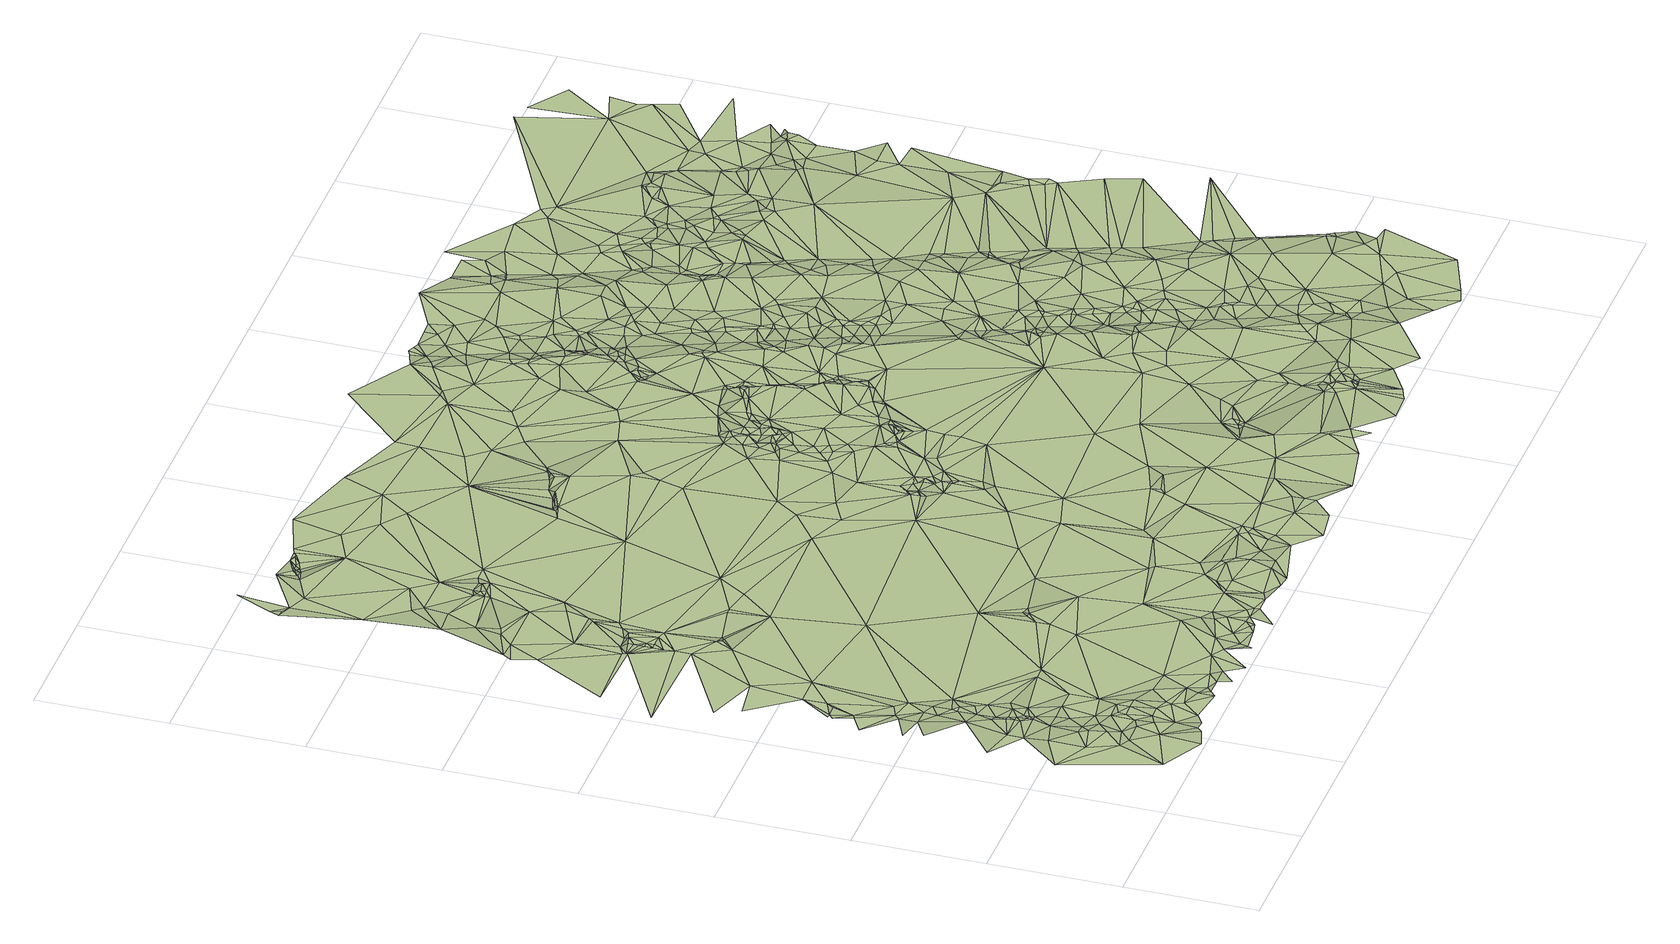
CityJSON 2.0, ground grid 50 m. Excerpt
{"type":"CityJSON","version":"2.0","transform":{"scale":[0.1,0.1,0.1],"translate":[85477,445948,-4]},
"CityObjects":{
"terrain1":{"type":"TINRelief","geometry":[{"type":"CompositeSurface","lod":"1","boundaries":[[[0,1,2]],[[3,2,1]],[[4,2,3]],[[0,5,1]],[[6,2,4]],[[7,8,0]],[[0,8,5]],[[9,3,1]],[[10,11,6]],[[4,3,12]],[[13,1,5]],[[14,12,3]],[[9,14,3]],[[7,15,8]],[[16,11,10]],[[13,9,1]],[[6,4,17]],[[4,12,17]],[[18,5,8]],[[13,5,18]],[[19,12,14]],[[20,8,15]],[[10,6,21]],[[22,14,9]],[[19,17,12]],[[13,22,9]],[[23,24,16]],[[19,14,22]],[[20,25,8]],[[26,6,17]],[[27,28,23]],[[18,8,29]],[[26,21,6]],[[16,10,30]],[[13,18,31]],[[8,25,29]],[[10,21,32]],[[10,32,33]],[[10,33,30]],[[34,17,19]],[[20,35,25]],[[13,36,22]],[[37,38,27]],[[37,39,38]],[[19,22,40]],[[18,29,31]],[[13,31,36]],[[26,17,41]],[[34,19,40]],[[23,16,42]],[[43,17,34]],[[44,21,26]],[[45,32,21]],[[41,17,43]],[[16,30,46]],[[45,21,44]],[[35,47,25]],[[48,29,25]],[[30,33,49]],[[50,33,32]],[[51,39,52]],[[27,23,53]],[[48,31,29]],[[44,26,54]],[[50,32,45]],[[22,36,40]],[[50,49,33]],[[55,51,52]],[[54,26,41]],[[46,30,49]],[[37,52,39]],[[23,42,53]],[[45,44,56]],[[42,16,57]],[[56,44,54]],[[37,27,53]],[[16,46,57]],[[58,31,48]],[[36,31,58]],[[48,25,59]],[[50,60,49]],[[50,45,60]],[[43,34,61]],[[62,55,52]],[[45,56,60]],[[34,40,61]],[[63,54,41]],[[37,64,52]],[[41,43,61]],[[36,58,65]],[[63,56,54]],[[47,66,25]],[[67,46,49]],[[42,57,68]],[[42,69,53]],[[70,71,55]],[[36,72,40]],[[58,48,73]],[[74,57,46]],[[42,68,69]],[[63,60,56]],[[37,53,75]],[[65,58,73]],[[67,49,60]],[[63,41,61]],[[36,65,72]],[[25,66,59]],[[76,62,52]],[[76,55,62]],[[74,68,57]],[[74,46,77]],[[76,52,64]],[[48,59,73]],[[37,75,64]],[[77,46,67]],[[75,53,69]],[[65,73,72]],[[70,55,76]],[[61,40,78]],[[63,79,60]],[[78,40,72]],[[47,80,66]],[[81,68,74]],[[81,69,68]],[[67,60,79]],[[81,74,77]],[[82,73,59]],[[81,77,67]],[[72,73,82]],[[83,59,66]],[[75,69,81]],[[84,80,47]],[[82,59,83]],[[63,61,85]],[[78,72,82]],[[70,86,87]],[[61,78,85]],[[88,76,64]],[[88,64,75]],[[89,83,66]],[[89,66,80]],[[82,83,90]],[[88,70,76]],[[84,91,80]],[[63,92,79]],[[78,82,90]],[[67,79,92]],[[81,67,92]],[[89,80,91]],[[63,85,92]],[[93,91,84]],[[89,90,83]],[[88,86,70]],[[93,94,91]],[[94,89,91]],[[95,78,90]],[[96,85,78]],[[97,98,86]],[[93,99,94]],[[95,90,89]],[[96,81,92]],[[94,100,89]],[[99,100,94]],[[96,92,85]],[[95,89,100]],[[101,102,103]],[[99,104,105]],[[101,97,102]],[[106,75,81]],[[88,107,86]],[[99,105,100]],[[108,109,110]],[[109,103,110]],[[106,88,75]],[[111,78,95]],[[111,96,78]],[[95,100,112]],[[105,112,100]],[[97,86,107]],[[105,113,112]],[[114,81,96]],[[115,116,108]],[[115,117,116]],[[113,118,112]],[[108,110,119]],[[120,110,103]],[[121,103,102]],[[122,103,121]],[[123,120,103]],[[115,108,119]],[[120,119,110]],[[124,103,122]],[[125,123,103]],[[125,103,124]],[[126,107,88]],[[102,97,127]],[[97,107,127]],[[122,121,128]],[[129,117,115]],[[95,112,130]],[[131,120,123]],[[121,102,132]],[[125,133,123]],[[124,122,134]],[[131,119,120]],[[133,135,123]],[[134,122,128]],[[125,124,134]],[[125,134,133]],[[131,123,135]],[[128,121,132]],[[127,107,136]],[[106,81,114]],[[112,118,137]],[[138,139,118]],[[136,107,140]],[[141,135,133]],[[142,102,127]],[[134,141,133]],[[134,128,132]],[[143,117,129]],[[131,135,141]],[[144,118,139]],[[132,102,142]],[[111,95,130]],[[106,126,88]],[[111,145,96]],[[127,136,140]],[[143,146,117]],[[134,132,141]],[[144,137,118]],[[131,141,147]],[[127,140,148]],[[131,149,119]],[[150,141,132]],[[145,151,96]],[[142,127,148]],[[150,147,141]],[[152,115,119]],[[150,132,142]],[[144,139,153]],[[126,140,107]],[[112,137,130]],[[131,147,149]],[[144,154,137]],[[143,129,155]],[[114,96,151]],[[156,147,150]],[[152,129,115]],[[156,150,142]],[[144,153,154]],[[157,119,149]],[[156,149,147]],[[126,148,140]],[[156,142,158]],[[152,155,129]],[[137,154,159]],[[142,148,160]],[[161,146,143]],[[162,119,157]],[[153,163,154]],[[156,158,149]],[[152,119,162]],[[164,154,163]],[[146,165,166]],[[157,149,158]],[[167,163,153]],[[137,168,130]],[[137,159,168]],[[169,143,155]],[[160,148,126]],[[164,170,154]],[[161,171,146]],[[159,154,170]],[[167,164,163]],[[146,171,165]],[[142,160,172]],[[166,173,174]],[[145,175,151]],[[111,130,176]],[[177,174,178]],[[179,157,158]],[[111,180,145]],[[167,181,164]],[[169,155,152]],[[114,151,182]],[[178,174,173]],[[182,151,175]],[[161,143,183]],[[164,181,170]],[[177,178,173]],[[172,160,126]],[[159,170,184]],[[168,159,184]],[[185,158,142]],[[162,157,179]],[[166,186,173]],[[187,181,188]],[[114,182,189]],[[182,175,189]],[[181,190,170]],[[176,130,168]],[[152,162,179]],[[184,170,190]],[[183,143,169]],[[145,180,175]],[[111,176,180]],[[165,191,166]],[[192,177,173]],[[161,193,171]],[[114,189,194]],[[189,175,194]],[[185,142,172]],[[176,168,184]],[[195,190,181]],[[195,181,187]],[[172,126,196]],[[191,186,166]],[[165,171,191]],[[161,183,193]],[[180,194,175]],[[197,195,187]],[[198,184,190]],[[199,152,179]],[[195,198,190]],[[199,169,152]],[[198,176,184]],[[183,169,200]],[[193,183,201]],[[193,202,171]],[[201,183,203]],[[114,194,204]],[[205,173,186]],[[203,183,200]],[[193,201,206]],[[197,198,195]],[[201,203,206]],[[191,171,202]],[[185,172,196]],[[106,207,126]],[[199,200,169]],[[203,200,208]],[[206,203,208]],[[193,206,202]],[[180,204,194]],[[209,179,158]],[[197,210,198]],[[206,208,211]],[[199,208,200]],[[206,211,202]],[[205,186,212]],[[197,213,210]],[[210,214,198]],[[215,199,179]],[[199,211,208]],[[216,176,198]],[[217,180,176]],[[218,106,114]],[[219,186,191]],[[199,220,211]],[[211,220,202]],[[221,198,214]],[[196,126,207]],[[210,222,214]],[[219,212,186]],[[185,209,158]],[[205,212,223]],[[219,191,202]],[[221,214,222]],[[215,220,199]],[[215,202,220]],[[216,198,221]],[[224,176,216]],[[225,114,204]],[[217,204,180]],[[212,226,223]],[[210,213,227]],[[205,223,228]],[[217,176,224]],[[210,227,222]],[[228,223,229]],[[223,226,229]],[[215,179,209]],[[219,226,212]],[[205,228,230]],[[228,229,231]],[[213,232,227]],[[231,229,226]],[[185,196,207]],[[228,231,233]],[[221,222,234]],[[231,226,235]],[[228,233,230]],[[216,221,234]],[[231,235,233]],[[219,235,226]],[[236,233,235]],[[237,236,235]],[[230,233,236]],[[224,216,238]],[[219,237,235]],[[232,239,227]],[[222,227,240]],[[230,236,241]],[[237,241,236]],[[216,242,238]],[[216,234,242]],[[222,240,234]],[[230,241,243]],[[237,243,241]],[[218,207,106]],[[219,244,237]],[[230,243,244]],[[237,244,243]],[[218,114,225]],[[245,219,202]],[[240,227,239]],[[215,246,202]],[[219,247,244]],[[242,234,248]],[[249,239,232]],[[234,240,248]],[[250,217,224]],[[251,204,217]],[[250,224,238]],[[240,239,252]],[[253,247,219]],[[248,240,252]],[[254,238,242]],[[251,225,204]],[[249,252,239]],[[254,242,248]],[[215,209,255]],[[185,207,256]],[[246,245,202]],[[245,253,219]],[[254,248,252]],[[251,217,250]],[[250,238,257]],[[249,258,252]],[[253,259,247]],[[257,238,254]],[[260,209,185]],[[258,261,252]],[[249,262,258]],[[249,263,262]],[[254,252,261]],[[185,256,264]],[[265,258,262]],[[251,250,266]],[[265,261,258]],[[215,255,267]],[[218,268,207]],[[269,225,251]],[[254,261,270]],[[218,225,269]],[[215,267,246]],[[257,254,270]],[[256,207,268]],[[265,270,261]],[[263,271,262]],[[255,209,272]],[[260,185,264]],[[266,250,273]],[[245,274,253]],[[265,262,271]],[[250,257,273]],[[274,259,253]],[[263,275,271]],[[273,257,270]],[[265,276,270]],[[277,251,266]],[[246,274,245]],[[255,272,278]],[[256,268,279]],[[265,271,276]],[[218,280,268]],[[278,272,281]],[[282,272,209]],[[269,251,277]],[[273,270,276]],[[281,272,283]],[[255,278,267]],[[284,218,269]],[[285,266,273]],[[264,256,279]],[[275,286,271]],[[268,280,279]],[[287,209,260]],[[218,288,289]],[[277,266,290]],[[281,283,291]],[[278,281,267]],[[218,289,280]],[[284,288,218]],[[283,272,292]],[[290,266,285]],[[246,267,274]],[[274,293,259]],[[286,294,271]],[[276,271,295]],[[282,209,287]],[[271,294,295]],[[283,292,291]],[[281,291,267]],[[296,269,277]],[[284,269,297]],[[297,269,296]],[[298,292,272]],[[291,292,299]],[[289,288,300]],[[301,280,289]],[[279,280,302]],[[303,264,279]],[[284,300,288]],[[286,304,294]],[[291,299,267]],[[301,289,300]],[[301,305,280]],[[276,295,306]],[[301,300,305]],[[307,280,305]],[[273,276,308]],[[306,295,294]],[[298,272,282]],[[290,285,309]],[[284,310,300]],[[284,297,311]],[[298,299,292]],[[300,312,305]],[[307,302,280]],[[303,279,302]],[[285,273,308]],[[312,307,305]],[[313,267,299]],[[284,311,314]],[[284,315,310]],[[304,306,294]],[[297,296,316]],[[284,314,315]],[[317,312,300]],[[317,300,310]],[[309,285,318]],[[276,306,319]],[[320,260,264]],[[311,297,321]],[[321,297,316]],[[298,322,299]],[[313,299,322]],[[290,309,318]],[[277,290,323]],[[311,324,314]],[[317,325,312]],[[312,326,307]],[[311,321,324]],[[326,302,307]],[[310,315,327]],[[314,324,328]],[[317,310,329]],[[276,319,308]],[[315,314,328]],[[310,327,329]],[[321,328,324]],[[312,325,326]],[[317,329,325]],[[313,330,267]],[[331,274,267]],[[332,264,303]],[[315,333,327]],[[334,282,287]],[[329,326,325]],[[298,335,322]],[[313,322,335]],[[329,327,333]],[[321,316,336]],[[331,293,274]],[[285,308,318]],[[315,328,336]],[[321,336,328]],[[329,333,326]],[[296,277,337]],[[315,336,333]],[[313,335,330]],[[320,264,332]],[[290,318,323]],[[298,338,335]],[[339,287,260]],[[330,335,338]],[[330,340,267]],[[304,341,306]],[[316,296,337]],[[333,342,326]],[[303,302,343]],[[319,306,341]],[[344,302,326]],[[333,336,342]],[[334,287,339]],[[340,345,267]],[[323,318,308]],[[331,267,345]],[[298,282,346]],[[332,303,347]],[[308,319,341]],[[336,316,337]],[[334,346,282]],[[320,339,260]],[[277,323,348]],[[330,338,340]],[[298,346,338]],[[336,349,342]],[[303,343,347]],[[304,350,341]],[[351,326,342]],[[343,302,344]],[[331,352,293]],[[353,332,347]],[[320,332,354]],[[337,277,348]],[[336,337,349]],[[351,344,326]],[[353,347,355]],[[355,347,356]],[[347,343,356]],[[338,357,340]],[[353,358,332]],[[332,358,354]],[[320,354,359]],[[334,339,346]],[[320,359,360]],[[308,341,361]],[[353,355,362]],[[355,356,363]],[[338,346,357]],[[320,360,339]],[[364,358,353]],[[365,356,343]],[[358,366,354]],[[362,355,363]],[[351,342,367]],[[349,368,342]],[[323,308,369]],[[364,353,362]],[[370,359,354]],[[365,363,356]],[[365,343,344]],[[366,370,354]],[[364,366,358]],[[360,359,371]],[[367,342,372]],[[370,371,359]],[[351,373,344]],[[344,373,374]],[[349,337,375]],[[351,367,373]],[[374,373,367]],[[370,376,371]],[[377,370,366]],[[350,378,341]],[[379,366,364]],[[360,371,380]],[[381,339,360]],[[364,362,382]],[[379,377,366]],[[372,342,383]],[[362,363,384]],[[376,380,371]],[[349,375,368]],[[357,385,340]],[[386,376,370]],[[374,367,387]],[[365,384,363]],[[386,370,377]],[[381,360,380]],[[381,388,339]],[[346,339,389]],[[388,389,339]],[[361,341,390]],[[369,308,361]],[[379,364,382]],[[342,368,383]],[[365,344,391]],[[367,372,387]],[[392,345,340]],[[344,374,391]],[[393,377,379]],[[394,380,376]],[[386,394,376]],[[392,331,345]],[[348,323,369]],[[393,386,377]],[[381,395,388]],[[341,396,390]],[[382,362,384]],[[350,397,378]],[[381,380,398]],[[395,389,388]],[[341,378,396]],[[393,379,382]],[[381,398,395]],[[393,399,386]],[[374,387,391]],[[400,357,346]],[[399,394,386]],[[401,398,380]],[[394,401,380]],[[372,402,387]],[[395,403,389]],[[365,391,384]],[[393,404,399]],[[393,382,404]],[[400,346,389]],[[361,390,405]],[[392,352,331]],[[399,406,394]],[[372,407,402]],[[408,395,398]],[[401,408,398]],[[372,383,407]],[[409,401,394]],[[387,402,410]],[[399,404,406]],[[387,410,411]],[[400,385,357]],[[406,409,394]],[[412,404,382]],[[387,411,413]],[[409,408,401]],[[397,414,378]],[[387,413,391]],[[397,415,414]],[[416,389,403]],[[402,417,410]],[[412,406,404]],[[392,340,385]],[[410,417,411]],[[418,382,384]],[[402,407,419]],[[395,416,403]],[[378,414,396]],[[412,409,406]],[[402,419,417]],[[418,412,382]],[[417,419,411]],[[420,361,405]],[[413,411,419]],[[407,383,421]],[[408,416,395]],[[405,390,422]],[[412,423,409]],[[407,421,419]],[[400,389,416]],[[409,424,408]],[[413,421,391]],[[413,419,421]],[[384,391,425]],[[418,423,412]],[[423,424,409]],[[369,361,420]],[[418,384,425]],[[405,422,426]],[[418,427,423]],[[421,428,391]],[[420,405,426]],[[423,427,424]],[[424,429,408]],[[400,430,385]],[[408,429,416]],[[431,422,390]],[[425,391,428]],[[418,432,427]],[[383,433,421]],[[432,424,427]],[[432,434,424]],[[424,434,429]],[[435,390,396]],[[436,426,422]],[[392,385,437]],[[438,352,392]],[[420,426,436]],[[433,428,421]],[[439,396,414]],[[436,422,431]],[[337,440,375]],[[425,428,441]],[[337,348,440]],[[436,431,442]],[[438,443,352]],[[429,444,416]],[[418,445,432]],[[420,436,446]],[[436,442,446]],[[400,416,447]],[[448,433,383]],[[435,431,390]],[[437,385,449]],[[375,440,368]],[[430,449,385]],[[432,445,434]],[[434,450,429]],[[400,447,430]],[[418,425,451]],[[441,428,452]],[[433,452,428]],[[440,383,368]],[[453,442,431]],[[420,446,453]],[[429,450,444]],[[348,369,454]],[[453,446,442]],[[444,447,416]],[[455,456,414]],[[434,445,450]],[[369,420,457]],[[433,458,452]],[[418,459,445]],[[448,458,433]],[[460,425,441]],[[439,435,396]],[[448,452,458]],[[461,420,453]],[[462,392,437]],[[439,414,456]],[[418,451,459]],[[441,452,463]],[[444,450,464]],[[438,392,465]],[[430,466,449]],[[440,448,383]],[[450,445,467]],[[451,425,468]],[[469,453,431]],[[444,470,447]],[[448,471,452]],[[430,447,472]],[[461,457,420]],[[468,425,460]],[[444,464,470]],[[430,472,466]],[[462,465,392]],[[473,437,449]],[[474,431,435]],[[450,467,475]],[[467,445,476]],[[477,456,455]],[[450,475,464]],[[460,441,463]],[[462,437,473]],[[445,478,476]],[[471,463,452]],[[445,459,478]],[[475,467,476]],[[469,431,474]],[[369,457,454]],[[479,461,453]],[[447,470,480]],[[481,464,475]],[[439,482,435]],[[475,476,483]],[[440,348,454]],[[480,470,464]],[[484,451,485]],[[459,451,484]],[[485,451,486]],[[476,478,487]],[[477,488,456]],[[481,475,483]],[[480,464,481]],[[439,456,482]],[[486,451,468]],[[483,476,487]],[[438,489,443]],[[478,459,490]],[[487,478,490]],[[471,491,463]],[[459,484,492]],[[493,435,482]],[[438,465,489]],[[484,485,494]],[[460,463,495]],[[488,496,456]],[[485,486,497]],[[490,459,498]],[[498,459,492]],[[448,499,471]],[[479,453,469]],[[472,447,500]],[[491,495,463]],[[492,484,494]],[[480,481,501]],[[485,497,494]],[[486,468,497]],[[481,483,501]],[[502,468,460]],[[501,483,487]],[[501,487,490]],[[496,503,456]],[[482,456,504]],[[493,505,435]],[[498,492,494]],[[479,457,461]],[[505,474,435]],[[460,495,506]],[[466,507,449]],[[462,508,465]],[[509,456,503]],[[493,482,504]],[[466,472,510]],[[497,468,511]],[[512,500,447]],[[511,468,502]],[[502,460,513]],[[491,514,495]],[[513,460,506]],[[504,456,509]],[[514,506,495]],[[496,515,503]],[[509,503,516]],[[493,504,517]],[[493,518,505]],[[503,515,516]],[[511,502,519]],[[471,499,491]],[[472,500,520]],[[518,474,505]],[[493,517,518]],[[502,513,519]],[[521,447,480]],[[494,497,522]],[[473,449,507]],[[504,509,523]],[[524,506,514]],[[490,498,525]],[[496,526,515]],[[472,520,510]],[[517,504,527]],[[497,511,522]],[[513,506,524]],[[509,516,528]],[[498,494,525]],[[440,499,448]],[[504,523,527]],[[520,500,529]],[[501,490,525]],[[528,516,515]],[[523,509,528]],[[462,473,530]],[[519,513,524]],[[491,499,514]],[[469,474,531]],[[529,500,532]],[[465,508,489]],[[533,474,518]],[[511,519,522]],[[512,532,500]],[[466,510,534]],[[520,529,510]],[[528,515,526]],[[517,533,518]],[[479,469,531]],[[512,447,521]],[[517,527,533]],[[519,524,522]],[[521,480,501]],[[527,523,535]],[[529,532,536]],[[462,537,508]],[[533,531,474]],[[524,514,499]],[[523,528,535]],[[512,536,532]],[[496,538,526]],[[466,534,507]],[[525,494,522]],[[529,536,510]],[[528,526,539]],[[533,527,535]],[[462,540,537]],[[535,528,539]],[[541,454,457]],[[542,457,479]],[[512,543,536]],[[462,530,540]],[[536,543,510]],[[473,507,544]],[[473,544,530]],[[538,539,526]],[[533,535,545]],[[521,501,525]],[[543,546,510]],[[542,479,531]],[[512,547,543]],[[535,539,548]],[[533,549,531]],[[541,457,542]],[[522,524,550]],[[489,508,551]],[[545,535,548]],[[546,534,510]],[[524,499,550]],[[538,548,539]],[[533,545,549]],[[537,552,508]],[[530,544,553]],[[554,440,454]],[[544,507,555]],[[547,546,543]],[[525,522,556]],[[512,557,547]],[[530,558,540]],[[551,508,552]],[[530,553,558]],[[545,548,549]],[[512,521,557]],[[544,555,553]],[[489,551,559]],[[534,560,507]],[[507,561,555]],[[562,454,541]],[[537,540,563]],[[546,564,534]],[[560,561,507]],[[547,565,546]],[[537,563,552]],[[564,566,534]],[[554,454,562]],[[521,525,567]],[[555,568,553]],[[489,559,569]],[[565,564,546]],[[534,566,560]],[[570,540,558]],[[551,552,559]],[[570,558,553]],[[561,568,555]],[[522,550,571]],[[440,572,499]],[[568,573,553]],[[522,574,556]],[[560,575,561]],[[541,542,576]],[[567,525,577]],[[525,556,577]],[[563,540,570]],[[550,499,578]],[[579,531,549]],[[557,521,580]],[[566,581,560]],[[570,553,573]],[[522,571,574]],[[582,566,564]],[[542,531,579]],[[565,582,564]],[[521,567,580]],[[562,541,576]],[[583,568,561]],[[538,584,548]],[[585,575,560]],[[575,583,561]],[[585,560,581]],[[547,586,565]],[[569,559,587]],[[557,580,588]],[[547,557,589]],[[590,575,585]],[[583,573,568]],[[584,549,548]],[[566,591,581]],[[588,580,567]],[[559,552,592]],[[590,583,575]],[[585,581,593]],[[594,440,554]],[[563,592,552]],[[595,584,538]],[[582,596,566]],[[590,585,597]],[[559,598,587]],[[586,582,565]],[[499,572,578]],[[597,585,593]],[[596,591,566]],[[593,581,591]],[[590,597,583]],[[556,599,577]],[[547,589,586]],[[556,600,599]],[[601,602,440]],[[557,588,589]],[[563,570,603]],[[559,604,598]],[[556,574,600]],[[601,440,605]],[[606,571,550]],[[559,592,604]],[[588,567,607]],[[570,573,608]],[[550,578,609]],[[610,596,582]],[[586,610,582]],[[606,550,609]],[[567,577,611]],[[612,554,562]],[[602,572,440]],[[563,603,592]],[[610,591,596]],[[583,613,573]],[[614,577,599]],[[615,599,600]],[[588,607,589]],[[594,605,440]],[[567,611,607]],[[576,542,616]],[[615,600,574]],[[597,593,617]],[[584,579,549]],[[597,617,583]],[[618,562,576]],[[570,619,603]],[[593,591,617]],[[571,620,574]],[[614,611,577]],[[606,609,621]],[[570,608,619]],[[613,608,573]],[[606,622,571]],[[614,599,623]],[[604,592,624]],[[586,625,610]],[[623,599,615]],[[610,626,591]],[[594,554,627]],[[628,609,578]],[[586,589,629]],[[630,542,579]],[[631,554,612]],[[606,621,622]],[[627,554,631]],[[615,574,620]],[[622,620,571]],[[583,632,613]],[[621,609,633]],[[617,632,583]],[[634,578,572]],[[604,624,635]],[[589,607,636]],[[603,637,592]],[[612,562,618]],[[601,638,602]],[[586,629,625]],[[601,605,639]],[[617,591,626]],[[634,640,578]],[[625,626,610]],[[641,619,608]],[[628,578,640]],[[607,611,642]],[[624,592,637]],[[641,608,613]],[[630,616,542]],[[595,643,584]],[[633,609,628]],[[622,621,633]],[[615,620,644]],[[645,629,589]],[[601,646,638]],[[601,639,646]],[[614,647,611]],[[648,603,619]],[[614,623,647]],[[645,589,636]],[[622,644,620]],[[618,576,649]],[[623,615,650]],[[602,651,572]],[[636,607,652]],[[576,616,649]],[[648,619,641]],[[652,607,642]],[[605,653,639]],[[594,654,605]],[[634,572,651]],[[615,644,655]],[[654,653,605]],[[635,624,656]],[[617,657,632]],[[617,626,657]],[[638,658,602]],[[642,611,647]],[[625,629,659]],[[584,660,579]],[[641,613,661]],[[662,612,618]],[[622,663,644]],[[664,637,603]],[[656,624,637]],[[630,579,665]],[[625,659,626]],[[648,664,603]],[[661,613,632]],[[602,666,651]],[[623,667,647]],[[602,668,666]],[[623,650,667]],[[622,633,669]],[[645,636,670]],[[602,658,668]],[[615,655,650]],[[671,638,646]],[[672,639,653]],[[639,671,646]],[[594,627,673]],[[665,579,660]],[[633,628,674]],[[645,675,629]],[[636,652,670]],[[661,632,657]],[[654,672,653]],[[648,641,661]],[[676,628,640]],[[677,654,594]],[[678,612,662]],[[631,612,678]],[[627,631,673]],[[679,655,644]],[[652,642,680]],[[671,681,638]],[[638,681,658]],[[662,618,682]],[[626,683,657]],[[684,640,634]],[[659,629,675]],[[685,679,644]],[[645,670,686]],[[672,671,639]],[[685,644,663]],[[642,647,680]],[[622,669,663]],[[659,683,626]],[[677,594,673]],[[684,634,651]],[[669,633,674]],[[645,686,675]],[[677,672,654]],[[670,652,687]],[[667,688,647]],[[680,647,688]],[[676,674,628]],[[630,665,689]],[[678,662,682]],[[690,667,650]],[[655,690,650]],[[661,657,691]],[[676,640,692]],[[652,680,693]],[[690,688,667]],[[618,649,694]],[[673,631,695]],[[631,678,695]],[[657,683,691]],[[618,694,682]],[[584,696,660]],[[686,670,687]],[[689,665,660]],[[584,643,696]],[[684,692,640]],[[697,649,616]],[[687,652,693]],[[680,688,693]],[[698,616,630]],[[699,651,666]],[[659,675,700]],[[699,666,668]],[[659,700,683]],[[655,701,690]],[[702,685,663]],[[669,674,703]],[[699,668,658]],[[702,663,669]],[[704,681,671]],[[699,658,681]],[[672,704,671]],[[705,655,679]],[[678,682,706]],[[707,674,676]],[[707,703,674]],[[702,669,703]],[[685,705,679]],[[697,616,708]],[[677,709,672]],[[682,694,706]],[[697,694,649]],[[630,689,710]],[[708,616,698]],[[684,651,699]],[[690,711,688]],[[677,673,712]],[[713,676,692]],[[705,701,655]],[[714,675,686]],[[707,676,713]],[[656,637,715]],[[686,687,716]],[[698,630,717]],[[707,713,703]],[[673,695,718]],[[693,688,711]],[[630,710,717]],[[687,693,719]],[[720,689,660]],[[695,678,721]],[[701,711,690]],[[714,700,675]],[[664,715,637]],[[722,685,702]],[[709,704,672]],[[723,683,700]],[[648,661,724]],[[725,678,706]],[[648,724,664]],[[699,681,726]],[[704,726,681]],[[677,712,709]],[[696,727,660]],[[722,705,685]],[[716,687,719]],[[714,686,716]],[[713,692,728]],[[729,706,694]],[[710,689,720]],[[712,673,730]],[[730,673,718]],[[684,731,692]],[[719,693,711]],[[696,643,732]],[[733,694,697]],[[691,683,734]],[[718,695,735]],[[660,727,736]],[[725,721,678]],[[720,660,736]],[[735,695,721]],[[684,699,737]],[[697,708,738]],[[723,700,714]],[[739,702,703]],[[740,701,705]],[[713,741,703]],[[661,691,742]],[[692,731,728]],[[740,711,701]],[[709,743,704]],[[708,698,744]],[[696,745,727]],[[725,706,729]],[[709,712,746]],[[729,694,733]],[[684,737,731]],[[723,734,683]],[[747,698,717]],[[748,749,643]],[[732,643,749]],[[709,746,743]],[[696,732,745]],[[743,726,704]],[[722,740,705]],[[712,730,750]],[[733,697,738]],[[730,718,750]],[[746,712,750]],[[751,717,710]],[[736,727,745]],[[718,735,752]],[[713,728,741]],[[722,702,739]],[[735,721,752]],[[738,708,744]],[[750,718,752]],[[737,699,753]],[[699,726,754]],[[710,720,755]],[[756,721,725]],[[739,703,741]],[[725,729,757]],[[756,752,721]],[[744,698,747]],[[758,711,740]],[[759,743,746]],[[664,724,715]],[[756,725,757]],[[759,726,743]],[[760,729,733]],[[720,736,761]],[[759,746,750]],[[699,754,753]],[[741,728,731]],[[747,717,762]],[[731,737,753]],[[762,717,751]],[[722,739,740]],[[736,745,763]],[[751,710,755]],[[661,742,724]],[[757,729,764]],[[742,691,734]],[[760,764,729]],[[765,745,732]],[[766,714,716]],[[756,757,764]],[[755,720,767]],[[768,716,719]],[[720,761,767]],[[733,738,769]],[[760,733,769]],[[758,740,739]],[[748,770,749]],[[771,750,752]],[[765,732,749]],[[761,736,763]],[[769,738,744]],[[723,714,772]],[[771,752,756]],[[773,719,711]],[[744,747,774]],[[760,769,764]],[[771,759,750]],[[765,763,745]],[[748,775,770]],[[747,762,774]],[[723,776,734]],[[762,751,777]],[[774,762,777]],[[778,754,726]],[[759,778,726]],[[779,711,758]],[[756,764,780]],[[781,731,753]],[[744,774,782]],[[741,731,781]],[[783,769,744]],[[751,755,784]],[[785,755,767]],[[764,769,783]],[[785,767,761]],[[771,756,780]],[[774,777,782]],[[723,772,776]],[[724,786,715]],[[785,761,763]],[[766,716,768]],[[766,772,714]],[[777,751,787]],[[788,749,770]],[[783,744,782]],[[742,734,776]],[[765,749,788]],[[789,770,775]],[[785,763,765]],[[758,739,790]],[[791,753,754]],[[768,719,773]],[[739,741,792]],[[780,764,783]],[[785,784,755]],[[742,793,724]],[[751,784,787]],[[794,759,771]],[[773,711,779]],[[782,777,787]],[[724,793,786]],[[795,715,786]],[[785,765,788]],[[794,778,759]],[[779,758,790]],[[741,781,792]],[[791,754,778]],[[742,776,796]],[[797,793,742]],[[781,753,798]],[[799,790,739]],[[780,783,800]],[[799,739,792]],[[789,801,770]],[[797,742,796]],[[802,784,785]],[[803,786,793]],[[804,776,772]],[[802,787,784]],[[766,768,805]],[[803,795,786]],[[791,798,753]],[[801,788,770]],[[766,806,772]],[[783,782,807]],[[771,780,808]],[[768,773,809]],[[804,796,776]],[[810,793,797]],[[803,793,811]],[[812,768,813]],[[814,811,793]],[[768,809,813]],[[766,805,806]],[[812,805,768]],[[803,815,795]],[[810,814,793]],[[800,783,807]],[[794,771,808]],[[810,797,796]],[[814,803,811]],[[773,816,809]],[[812,813,817]],[[812,817,805]],[[794,818,778]],[[813,809,816]],[[819,804,772]],[[792,781,798]],[[819,772,806]],[[804,810,796]],[[820,790,799]],[[817,813,816]],[[821,782,787]],[[773,779,822]],[[779,790,823]],[[824,780,800]],[[791,778,825]],[[826,805,817]],[[785,788,827]],[[828,799,792]],[[829,815,803]],[[805,830,806]],[[825,778,818]],[[820,799,831]],[[773,832,816]],[[833,803,814]],[[834,802,785]],[[835,819,806]],[[820,836,790]],[[837,805,826]],[[808,780,838]],[[821,787,802]],[[789,839,801]],[[817,816,840]],[[779,823,822]],[[830,835,806]],[[837,830,805]],[[828,831,799]],[[821,807,782]],[[826,817,840]],[[823,790,836]],[[773,822,832]],[[828,792,841]],[[824,838,780]],[[842,814,810]],[[794,843,818]],[[844,810,804]],[[845,798,791]],[[824,800,807]],[[846,792,798]],[[847,788,801]],[[794,808,843]],[[833,829,803]],[[816,832,840]],[[841,792,846]],[[848,804,819]],[[849,820,831]],[[825,818,850]],[[849,836,820]],[[791,825,851]],[[822,823,852]],[[853,819,835]],[[842,833,814]],[[854,845,791]],[[834,785,827]],[[832,822,855]],[[823,836,856]],[[849,831,828]],[[828,841,857]],[[822,852,855]],[[846,798,845]],[[830,853,835]],[[791,851,858]],[[852,823,856]],[[854,791,858]],[[844,842,810]],[[837,859,830]],[[824,807,860]],[[861,837,826]],[[847,827,788]],[[825,850,862]],[[844,804,848]],[[856,836,849]],[[841,846,857]],[[861,826,840]],[[850,818,863]],[[849,828,857]],[[821,802,834]],[[843,863,818]],[[821,860,807]],[[839,847,801]],[[864,808,838]],[[853,848,819]],[[825,862,865]],[[851,825,865]],[[864,843,808]],[[840,832,866]],[[867,838,824]],[[842,868,833]],[[846,845,869]],[[830,859,853]],[[869,845,854]],[[850,863,862]],[[824,860,870]],[[854,858,871]],[[851,865,872]],[[873,832,855]],[[873,855,852]],[[837,874,859]],[[851,875,858]],[[867,864,838]],[[862,876,865]],[[873,852,856]],[[861,874,837]],[[870,860,821]],[[869,854,871]],[[864,863,843]],[[851,872,875]],[[871,858,875]],[[872,865,877]],[[861,840,866]],[[844,848,878]],[[862,863,876]],[[877,865,876]],[[867,824,879]],[[872,877,875]],[[824,870,880]],[[853,881,848]],[[873,866,832]],[[881,878,848]],[[824,880,879]],[[853,859,882]],[[867,883,864]],[[864,884,863]],[[847,885,827]],[[876,863,886]],[[870,821,887]],[[853,882,881]],[[874,888,859]],[[884,886,863]],[[867,879,883]],[[883,884,864]],[[821,834,889]],[[888,882,859]],[[861,866,890]],[[844,891,842]],[[891,868,842]],[[892,856,849]],[[861,890,874]],[[834,827,893]],[[839,894,847]],[[895,873,856]],[[880,870,896]],[[897,881,882]],[[881,898,878]],[[847,899,885]],[[873,890,866]],[[887,821,900]],[[874,901,888]],[[870,887,896]],[[901,882,888]],[[821,902,900]],[[827,885,903]],[[821,889,902]],[[904,844,878]],[[897,898,881]],[[901,897,882]],[[905,849,857]],[[834,893,889]],[[905,857,846]],[[906,874,890]],[[893,827,903]],[[907,890,873]],[[847,894,899]],[[887,900,896]],[[874,908,901]],[[892,895,856]],[[909,900,902]],[[907,910,890]],[[895,907,873]],[[902,889,911]],[[912,897,901]],[[909,902,911]],[[913,846,869]],[[906,908,874]],[[904,891,844]],[[904,878,898]],[[885,899,914]],[[912,898,897]],[[915,890,910]],[[903,885,914]],[[913,869,871]],[[915,906,890]],[[913,871,875]],[[916,907,895]],[[911,889,917]],[[889,893,917]],[[912,901,908]],[[893,903,917]],[[918,875,877]],[[918,877,876]],[[919,917,903]],[[920,892,849]],[[919,903,914]],[[921,910,907]],[[918,876,886]],[[906,922,908]],[[892,916,895]],[[922,912,908]],[[921,907,916]],[[923,898,912]],[[924,915,910]],[[915,925,906]],[[925,922,906]],[[926,912,922]],[[905,920,849]],[[924,910,921]],[[884,927,886]],[[883,927,884]],[[892,921,916]],[[928,904,898]],[[923,912,926]],[[924,925,915]],[[879,929,883]],[[928,898,923]],[[880,930,879]],[[904,931,891]],[[880,896,930]],[[905,846,913]],[[932,924,921]],[[925,933,922]],[[933,926,922]],[[892,934,921]],[[935,896,900]],[[934,932,921]],[[936,925,924]],[[933,923,926]],[[928,931,904]],[[935,900,909]],[[936,924,932]],[[935,909,911]],[[920,934,892]],[[913,875,918]],[[936,933,925]],[[937,934,920]],[[938,932,934]],[[939,923,933]],[[938,936,932]],[[937,938,934]],[[918,886,940]],[[941,937,920]],[[928,923,942]],[[905,941,920]],[[943,933,936]],[[940,886,944]],[[939,933,945]],[[941,938,937]],[[927,944,886]],[[939,942,923]],[[946,936,938]],[[883,929,927]],[[946,943,936]],[[945,933,947]],[[879,930,929]],[[943,947,933]],[[946,938,941]],[[939,945,947]],[[939,947,948]],[[939,948,942]],[[905,913,949]],[[905,950,941]],[[951,928,942]],[[952,948,947]],[[946,953,943]],[[952,942,948]],[[943,954,947]],[[946,941,955]],[[913,918,956]],[[918,957,958]],[[918,940,957]],[[954,952,947]],[[905,949,959]],[[951,942,952]],[[956,918,958]],[[905,959,950]],[[943,960,954]],[[946,961,953]],[[953,960,943]],[[957,940,962]],[[962,940,944]],[[963,931,928]],[[946,964,961]],[[950,955,941]],[[927,965,944]],[[954,966,952]],[[962,944,965]],[[946,955,964]],[[949,913,967]],[[958,957,968]],[[951,952,966]],[[913,956,967]],[[957,962,968]],[[956,958,968]],[[960,966,954]],[[960,951,966]],[[969,953,961]],[[969,960,953]],[[970,961,964]],[[970,969,961]],[[970,964,955]],[[971,955,950]],[[972,959,949]],[[959,973,950]],[[974,928,951]],[[949,967,975]],[[971,950,973]],[[969,976,960]],[[977,951,960]],[[970,976,969]],[[978,970,955]],[[972,973,959]],[[956,968,979]],[[949,975,980]],[[971,978,955]],[[972,949,980]],[[967,956,979]],[[971,973,978]],[[976,977,960]],[[967,981,975]],[[972,982,973]],[[983,976,970]],[[983,970,978]],[[972,980,984]],[[981,980,975]],[[978,973,982]],[[974,963,928]],[[972,984,982]],[[976,985,977]],[[974,951,977]],[[978,982,986]],[[983,978,986]],[[983,985,976]],[[984,987,982]],[[988,986,982]],[[989,988,982]],[[989,982,987]],[[983,986,990]],[[990,986,988]],[[991,988,989]],[[985,992,977]],[[983,993,985]],[[974,977,992]],[[985,994,992]],[[974,992,995]],[[974,995,996]],[[974,997,998]]]}]}
},
"vertices":[
[251,90,32],[318,270,36],[138,450,30],[272,380,35],[275,520,33],[362,250,33],[275,610,27],[408,0,38],[432,160,33],[386,340,39],[273,670,29],[138,700,33],[341,430,46],[405,290,33],[361,400,45],[474,20,46],[297,830,36],[364,540,35],[450,250,37],[385,430,40],[498,40,42],[363,650,35],[427,380,36],[250,990,35],[160,940,44],[520,130,33],[386,610,35],[248,1060,34],[137,1010,45],[497,200,35],[342,750,35],[494,270,32],[363,670,35],[360,700,35],[430,490,35],[542,40,35],[500,360,31],[272,1080,31],[138,1170,35],[207,1210,35],[477,410,32],[410,610,31],[317,940,31],[431,540,32],[386,630,35],[387,670,31],[364,810,31],[588,70,32],[540,220,31],[365,740,31],[383,700,31],[180,1280,37],[229,1220,31],[320,990,31],[408,630,31],[206,1300,31],[407,650,31],[364,880,30],[521,310,31],[590,220,31],[432,700,34],[496,540,35],[249,1300,35],[453,650,35],[318,1100,35],[520,340,35],[632,180,31],[430,790,34],[364,900,35],[361,970,35],[273,1420,31],[184,1300,36],[562,360,38],[566,310,37],[386,880,35],[363,1060,31],[273,1330,31],[407,830,35],[588,430,31],[472,720,30],[654,140,31],[431,920,31],[610,310,36],[634,200,35],[724,50,33],[587,540,31],[296,1620,34],[139,1600,31],[383,1420,33],[747,160,32],[702,270,31],[724,110,35],[657,680,31],[743,70,36],[769,90,32],[794,260,35],[704,680,34],[432,1880,33],[94,1690,34],[812,70,33],[855,110,32],[1,1890,32],[432,1940,33],[361,2090,35],[833,20,32],[879,70,36],[791,1350,33],[499,1750,33],[229,2380,34],[72,2100,33],[356,2110,35],[952,630,34],[970,140,33],[926,0,36],[984,1000,33],[295,2500,33],[205,2470,34],[217,2500,39],[1017,110,34],[370,2290,34],[386,2110,1],[427,1980,32],[429,2020,32],[405,2110,4],[430,2050,32],[428,2070,32],[747,1690,29],[533,1820,33],[453,2020,31],[342,2550,39],[1150,310,34],[432,2140,11],[499,2020,32],[431,2090,32],[451,2050,32],[430,2110,32],[543,1800,33],[1083,160,33],[1060,20,32],[1077,40,24],[565,1800,27],[469,2120,31],[533,2010,32],[368,2650,32],[1084,70,25],[994,740,30],[313,2760,36],[477,2140,18],[596,1820,9],[522,2270,35],[496,2130,31],[993,790,30],[521,2500,31],[1174,50,22],[1130,110,32],[369,2560,42],[521,2160,28],[543,2290,32],[545,2180,33],[1197,200,34],[723,1840,33],[424,2770,30],[567,2380,31],[1196,70,29],[1218,90,32],[407,2900,29],[295,3040,32],[1219,60,23],[1197,250,30],[567,2660,32],[1219,160,35],[429,2860,34],[746,1840,32],[293,3310,30],[230,3330,35],[1036,830,32],[1220,470,30],[252,3370,29],[266,3330,29],[611,2400,35],[1194,700,30],[1260,90,24],[1017,830,32],[566,2680,32],[1242,220,30],[926,1930,31],[366,3280,31],[1308,70,31],[1240,0,23],[1055,860,20],[1287,110,32],[542,2950,29],[317,3510,30],[564,2720,31],[1081,850,21],[1308,90,31],[858,1820,29],[1375,70,30],[1375,220,28],[660,2690,30],[588,2680,40],[567,2710,36],[610,2860,30],[583,2700,39],[1264,880,28],[487,3420,28],[590,2730,33],[1262,1700,34],[632,2710,39],[1057,2320,30],[1421,90,23],[630,2720,39],[474,3330,32],[1489,50,23],[1396,220,25],[736,2740,29],[1465,320,30],[1444,520,29],[1490,1390,30],[656,3220,33],[678,2740,29],[1444,270,24],[1466,220,23],[512,3350,22],[1457,500,33],[1422,990,33],[547,3350,14],[1579,110,25],[523,3370,32],[541,3370,16],[584,3400,32],[561,3370,10],[1532,40,27],[567,3380,10],[1557,270,32],[570,3360,10],[585,3380,11],[595,3370,19],[1529,360,31],[1624,110,30],[1617,200,22],[608,3390,32],[1556,290,35],[620,3390,32],[632,3400,32],[902,3170,29],[996,3100,31],[657,3410,32],[1602,250,28],[1735,90,29],[1624,560,35],[1624,900,31],[1679,180,23],[792,3280,33],[1759,290,22],[1127,2590,30],[1399,1800,29],[1782,310,28],[1758,180,23],[838,3470,31],[1444,2230,29],[1778,260,23],[1782,160,28],[1825,0,32],[1461,1890,31],[1802,250,27],[1670,610,31],[1232,2950,30],[1416,1640,29],[1645,1100,29],[1803,290,29],[1938,140,30],[1197,2610,30],[1872,520,31],[1085,3220,30],[1961,20,29],[1960,270,32],[1779,940,31],[1172,2610,28],[1511,1690,32],[1646,1460,30],[1197,2630,18],[1467,2430,30],[1220,2630,19],[1691,1350,30],[1917,610,29],[2028,90,35],[1465,2320,32],[1646,1400,32],[1646,1420,31],[1938,670,29],[1263,2650,17],[1287,2650,30],[1151,3380,31],[2026,130,38],[2028,180,35],[1779,1190,34],[1757,1220,29],[1397,2630,30],[1308,2680,18],[1683,1440,24],[1668,1440,30],[1664,1660,28],[1692,1760,32],[2163,0,30],[1673,1480,24],[2118,270,36],[1689,1510,29],[2119,520,32],[1936,630,33],[1737,1400,29],[1758,1340,29],[1715,1470,29],[1376,2700,16],[1760,1350,28],[1759,1380,29],[1801,1240,29],[1737,1440,29],[2024,650,35],[2118,290,32],[1691,2070,32],[1782,1320,29],[1376,2680,31],[2072,720,30],[1764,1340,20],[1737,1460,21],[1758,1480,30],[1760,1400,18],[1780,1350,25],[1759,1440,29],[1421,2720,16],[1417,3190,31],[1714,1960,31],[1781,1420,29],[1488,2390,35],[1398,2700,30],[1819,1390,31],[2029,1300,30],[1441,2730,19],[1759,2180,32],[1470,2940,32],[2254,310,31],[1876,1480,33],[1844,1730,33],[1894,1670,35],[1406,3020,30],[1670,2540,28],[1759,1800,31],[2209,960,31],[1893,1440,31],[2366,40,32],[1915,1590,33],[1426,3280,29],[1781,1910,32],[1758,1990,32],[1801,1840,32],[1822,1800,32],[1561,2850,30],[1779,1980,37],[1759,2050,37],[1759,2110,39],[2328,470,31],[1825,1870,39],[1847,1820,39],[1814,1940,38],[1871,1760,39],[1798,2000,38],[1940,1600,39],[2050,1460,30],[2322,830,29],[1801,2020,39],[1781,2070,39],[1962,1600,29],[1916,1620,35],[1916,1640,39],[2050,1400,30],[1803,2070,29],[1827,2010,29],[2456,180,31],[1850,1980,39],[1823,2110,39],[1801,2160,39],[1888,1970,40],[2057,1530,31],[1940,1870,42],[1645,2900,30],[1848,2030,41],[1979,1620,40],[1782,2180,40],[1795,2210,34],[2390,360,32],[2024,1690,39],[1715,3180,28],[1869,2000,38],[1850,2070,29],[1827,2180,42],[2458,210,28],[2456,90,32],[1825,2140,39],[1871,2020,29],[1785,2570,30],[1849,2110,29],[2029,1600,30],[1820,2210,37],[1891,2020,39],[2345,470,27],[1894,2050,41],[2036,1570,30],[1872,2140,39],[1894,2090,29],[2019,1620,30],[2024,1640,45],[1914,2050,29],[2027,1660,49],[2492,110,44],[2510,40,29],[1914,2250,32],[2030,1630,29],[1940,2070,41],[2043,1640,39],[2447,570,6],[2061,1660,44],[2454,490,4],[1917,2090,30],[1934,2140,29],[2049,1840,39],[2435,500,2],[1937,2110,29],[2075,1710,39],[1938,2230,41],[1850,2600,33],[2473,490,6],[1960,2140,39],[2156,1710,40],[1962,2160,39],[2695,270,42],[2456,510,4],[1733,2950,29],[1759,3220,28],[2703,230,42],[2565,1260,30],[2120,1800,40],[2478,510,7],[1667,3530,31],[1984,2270,32],[2051,2180,38],[2479,540,10],[2027,2380,34],[2187,1730,30],[1917,2830,31],[2047,2200,39],[2164,2010,41],[2161,1760,40],[2546,560,18],[2637,920,28],[2672,0,7],[2748,170,42],[2614,740,31],[2164,1730,32],[2157,2110,42],[2231,1890,42],[2566,610,23],[1861,3130,29],[2249,1800,40],[2090,2270,36],[1783,3220,32],[1937,2740,27],[2094,2210,42],[2220,1960,42],[2725,410,32],[2090,2290,31],[2255,1780,31],[2050,2590,30],[1966,2920,31],[2725,360,30],[2096,2230,46],[2115,2200,41],[2771,0,18],[2138,2160,41],[2704,520,35],[2118,2290,29],[2117,2250,30],[2725,250,42],[2140,2230,29],[2181,2060,41],[2182,2020,41],[2207,1980,42],[2142,2180,30],[2789,10,20],[1916,3380,29],[2168,2140,30],[2276,1810,41],[2187,2080,30],[2745,270,42],[2198,2070,29],[2265,1850,42],[2817,20,24],[2231,1980,30],[2181,2110,31],[2388,1780,30],[2083,2570,20],[2165,2230,29],[2254,1930,30],[2768,170,42],[2768,250,41],[2747,310,30],[2277,1870,30],[2072,2880,29],[1925,3300,29],[2788,200,43],[2097,2630,31],[2253,1960,30],[2119,2540,31],[2276,1920,30],[2299,1820,30],[2808,180,31],[2793,180,42],[2771,270,30],[2770,300,32],[2273,1940,29],[2073,2590,25],[2271,2410,29],[2300,2000,29],[2795,220,30],[2298,1930,29],[2276,2200,29],[2824,180,30],[2791,260,32],[2814,200,31],[2097,2590,18],[2029,3040,29],[2770,460,35],[2096,2560,31],[2815,290,39],[2150,2700,30],[2836,250,34],[2120,2610,30],[1969,3190,29],[2926,90,30],[2850,210,30],[2028,3130,29],[2701,850,32],[2815,650,30],[2140,2610,30],[2047,2990,28],[2858,270,38],[2162,2670,26],[2187,2640,29],[2887,240,33],[2905,290,36],[2431,1980,29],[1962,3320,24],[2030,3260,15],[2075,2990,28],[2681,1080,32],[2097,2950,29],[2388,2160,29],[2276,2470,29],[2052,3060,28],[2008,3350,12],[2165,2810,28],[2129,2880,29],[2748,990,29],[2059,3220,13],[2186,2700,28],[2206,2680,28],[2183,2740,28],[2320,2380,27],[2119,2970,21],[2001,3410,10],[2114,3080,14],[2455,2030,28],[2657,1600,26],[2136,2990,16],[2455,2090,27],[2162,2860,27],[2792,880,32],[2388,2230,28],[2523,1870,29],[3014,400,28],[2297,2430,28],[2184,2810,23],[2231,2720,20],[2188,2900,15],[3065,290,29],[2185,2840,23],[2274,2700,14],[2025,3420,10],[2322,2430,22],[2346,2520,14],[2183,2860,18],[2238,2790,14],[2097,3310,11],[2206,2830,16],[2789,1280,27],[3017,20,30],[2252,2750,14],[2200,2860,12],[2050,3410,11],[2412,2200,28],[2411,2160,29],[2682,1350,29],[2681,1530,29],[2138,3240,12],[2069,3400,15],[2750,1330,29],[2500,1980,27],[2388,2410,14],[2210,3070,10],[2524,1910,28],[2260,2740,6],[2431,2320,13],[2860,1030,29],[2254,2990,11],[2434,2270,17],[2479,2180,15],[2952,850,30],[2299,2880,10],[2884,1010,29],[2204,3130,14],[2525,2090,14],[2524,1960,25],[2559,2000,15],[2455,2250,15],[2142,3350,20],[2344,2730,10],[2322,2860,14],[2813,1190,30],[2600,1910,14],[2367,2670,10],[3020,670,28],[2840,1170,27],[2276,2970,13],[2582,1960,14],[2682,1620,19],[2141,3400,22],[2434,2510,10],[2207,3310,25],[2746,1440,22],[2771,1370,28],[2612,1870,14],[2231,3080,15],[2478,2400,9],[3216,160,28],[2529,2090,11],[2388,2630,12],[2770,1390,28],[2524,2300,12],[2252,3170,22],[2965,900,25],[2547,2240,10],[2728,1600,14],[2457,2460,10],[2769,1350,28],[2792,1330,23],[2567,2190,10],[2186,3400,27],[2319,2900,16],[2766,1510,13],[2389,2740,21],[3128,430,27],[2341,2990,25],[2882,1030,29],[2612,2070,10],[2276,3220,26],[3063,450,29],[2738,1570,14],[2545,2250,12],[2758,1530,13],[2637,2020,12],[2455,2520,15],[2797,1400,14],[2819,1370,15],[2867,1260,14],[2658,1960,10],[2429,2720,23],[2680,1910,10],[2841,1330,14],[2907,1130,18],[2591,2130,10],[2499,2410,15],[2776,1480,14],[2930,1040,21],[2410,2810,24],[2772,1700,10],[2614,2090,15],[2450,2630,20],[2502,2520,20],[2545,2290,15],[3108,490,27],[2565,2250,17],[2367,2970,26],[2703,1860,11],[2544,2430,21],[2974,990,15],[2915,1150,14],[3198,330,23],[3013,900,15],[3063,790,14],[2839,1580,10],[2455,2740,27],[2614,2230,21],[2659,2050,20],[2660,2000,18],[2885,1430,10],[2659,2160,23],[2965,1030,14],[2683,1940,16],[3036,850,14],[2905,1370,10],[3131,610,15],[2636,2320,25],[2929,1320,11],[2727,1910,20],[2523,2700,24],[2368,3490,27],[2544,2610,24],[3087,720,14],[2950,1260,10],[2567,2470,25],[3178,520,14],[2997,1150,11],[2702,2140,26],[2502,2770,24],[2460,3220,25],[3018,1100,10],[2906,1460,18],[3221,360,17],[2771,1890,22],[3042,1050,11],[2949,1280,12],[2815,1840,25],[3262,310,14],[3064,1000,12],[2547,2880,23],[2974,1210,11],[3226,400,14],[2834,1710,19],[3087,940,11],[2771,2140,23],[2678,2270,25],[2816,1920,25],[2548,3040,25],[2928,1390,18],[3132,840,10],[3242,360,14],[2927,1370,17],[3154,800,10],[3333,70,26],[3311,230,21],[2973,1280,18],[3199,680,10],[2997,1210,18],[2883,1690,25],[2907,1620,23],[3222,610,10],[3039,1120,19],[3040,1080,17],[2703,2290,24],[2973,1420,23],[3060,1030,17],[3266,490,11],[3174,760,11],[3289,440,14],[3083,1080,20],[3333,340,14],[2681,2680,25],[3245,540,11],[2747,2570,25],[3131,990,20],[3376,180,25],[3064,1280,24],[2657,2860,23],[2793,2500,23],[3177,790,13],[3423,0,22],[2611,2880,27],[3200,740,13],[3064,1510,23],[2816,2410,24],[3153,1150,22],[2952,1910,23],[3242,810,22],[3173,1010,24],[3289,670,21],[3333,540,21],[2503,3270,23],[3289,740,23],[3445,290,23],[3491,20,21],[2884,2250,27],[3065,1730,24],[2972,2000,27],[2548,3230,21],[3152,1370,22],[2505,3420,18],[2660,3000,14],[2615,3060,17],[3041,1870,25],[2905,2160,25],[3243,1040,21],[3535,270,21],[3355,720,20],[2570,3290,13],[2684,2990,10],[2771,2660,19],[2745,2790,19],[3331,970,21],[3244,1330,23],[2793,2540,21],[2640,3090,11],[2572,3240,16],[2772,2590,22],[2790,2560,20],[2595,3240,12],[2528,3420,11],[2822,2540,11],[2798,2590,11],[3155,1530,24],[2753,2830,13],[2929,2230,23],[3469,860,22],[2904,2460,16],[2929,2360,18],[3354,1100,25],[3177,1580,22],[2814,2650,10],[3580,520,23],[3013,2110,19],[2638,3420,12],[2797,2770,10],[2974,2190,21],[2907,2500,12],[2662,3340,11],[3514,720,24],[2773,2800,13],[2949,2320,19],[2825,2680,15],[3289,1260,23],[3672,90,22],[2891,2540,12],[3019,2030,22],[2729,3290,16],[3266,1370,21],[2773,3110,11],[3109,1870,19],[3102,1980,11],[3622,360,23],[2831,2970,10],[3018,2230,12],[3195,1550,21],[3199,1660,17],[2949,2380,14],[2861,2900,11],[3154,1830,16],[2927,2450,10],[2978,2340,11],[3077,2050,10],[3175,1730,18],[2898,2800,14],[3393,990,25],[2957,2670,12],[3231,1550,12],[3310,1460,16],[3330,1370,16],[3217,1640,10],[2975,2620,10],[3355,1260,16],[2661,3490,17],[3169,1870,10],[3445,990,20],[3183,1820,11],[3222,1670,16],[3056,2520,14],[2954,2720,16],[3234,1710,11],[3287,1540,15],[3238,1670,15],[2863,2990,16],[3409,1240,10],[3435,1170,10],[2887,2920,16],[2932,2840,11],[3400,1280,11],[3356,1390,13],[3670,430,25],[3327,1490,11],[3513,970,16],[2933,2820,14],[3605,790,17],[3000,2640,15],[2899,3310,21],[3205,2490,10],[3689,580,16],[3784,390,21],[3089,2520,11],[3530,990,11],[2954,2860,16],[2954,2950,17],[3715,400,25],[3550,950,11],[2977,2810,11],[3559,880,16],[3693,540,17],[2974,3210,20],[3350,2350,11],[3065,2730,11],[3090,2570,11],[3043,2790,15],[3585,880,11],[3066,2630,15],[3613,810,13],[3044,2830,11],[3534,1900,13],[3759,490,10],[3088,2710,15],[3110,2550,15],[3711,580,11],[3603,1800,10],[3726,560,10],[3268,2470,10],[3155,2630,10],[3065,2800,18],[3089,2890,17],[3156,2660,15],[3118,2750,10],[3088,2860,12],[3738,1580,11],[3050,3200,20],[3806,1430,15],[3852,1300,12],[3018,3250,21],[3180,2650,10],[3178,2830,18],[3246,2520,16],[3934,1080,9],[3223,2690,10],[3269,2500,16],[3315,2550,10],[3208,2900,18],[3695,1670,11],[3337,2500,15],[3269,2960,22],[3290,2700,18],[3716,1620,11],[3213,2880,18],[3337,2590,16],[3278,2890,21],[3259,2940,28],[3558,2260,22],[3524,2470,24],[3361,2970,18],[3292,2930,25],[3432,2720,24],[3357,2900,27],[3496,2600,22],[3671,1960,22],[3670,1770,17],[3650,1790,12],[3538,2450,28],[3406,2870,18],[3451,2670,22],[3716,1680,22],[3561,3520,17],[3469,2630,26],[3739,1610,22],[3358,2940,23],[3672,2140,21],[3739,1780,21],[3449,2720,20],[3493,2660,18],[3540,2550,20],[3607,2460,24],[3584,2500,24],[3650,3200,17],[3671,2220,21],[3538,2810,17],[3538,2870,20],[3607,2590,17],[3785,2130,21],[3693,2310,28],[3785,2220,25],[3696,2560,26],[3652,2730,17],[3694,2450,25],[3608,2850,17],[3673,2610,17],[3742,2530,25],[3718,2590,20],[3740,2570,27],[3787,2650,17],[3764,2590,21],[3785,3080,17],[3898,2820,21],[3814,2990,18],[3764,3130,20],[3788,3240,16],[3786,3390,17],[3629,3490,21]
]}
